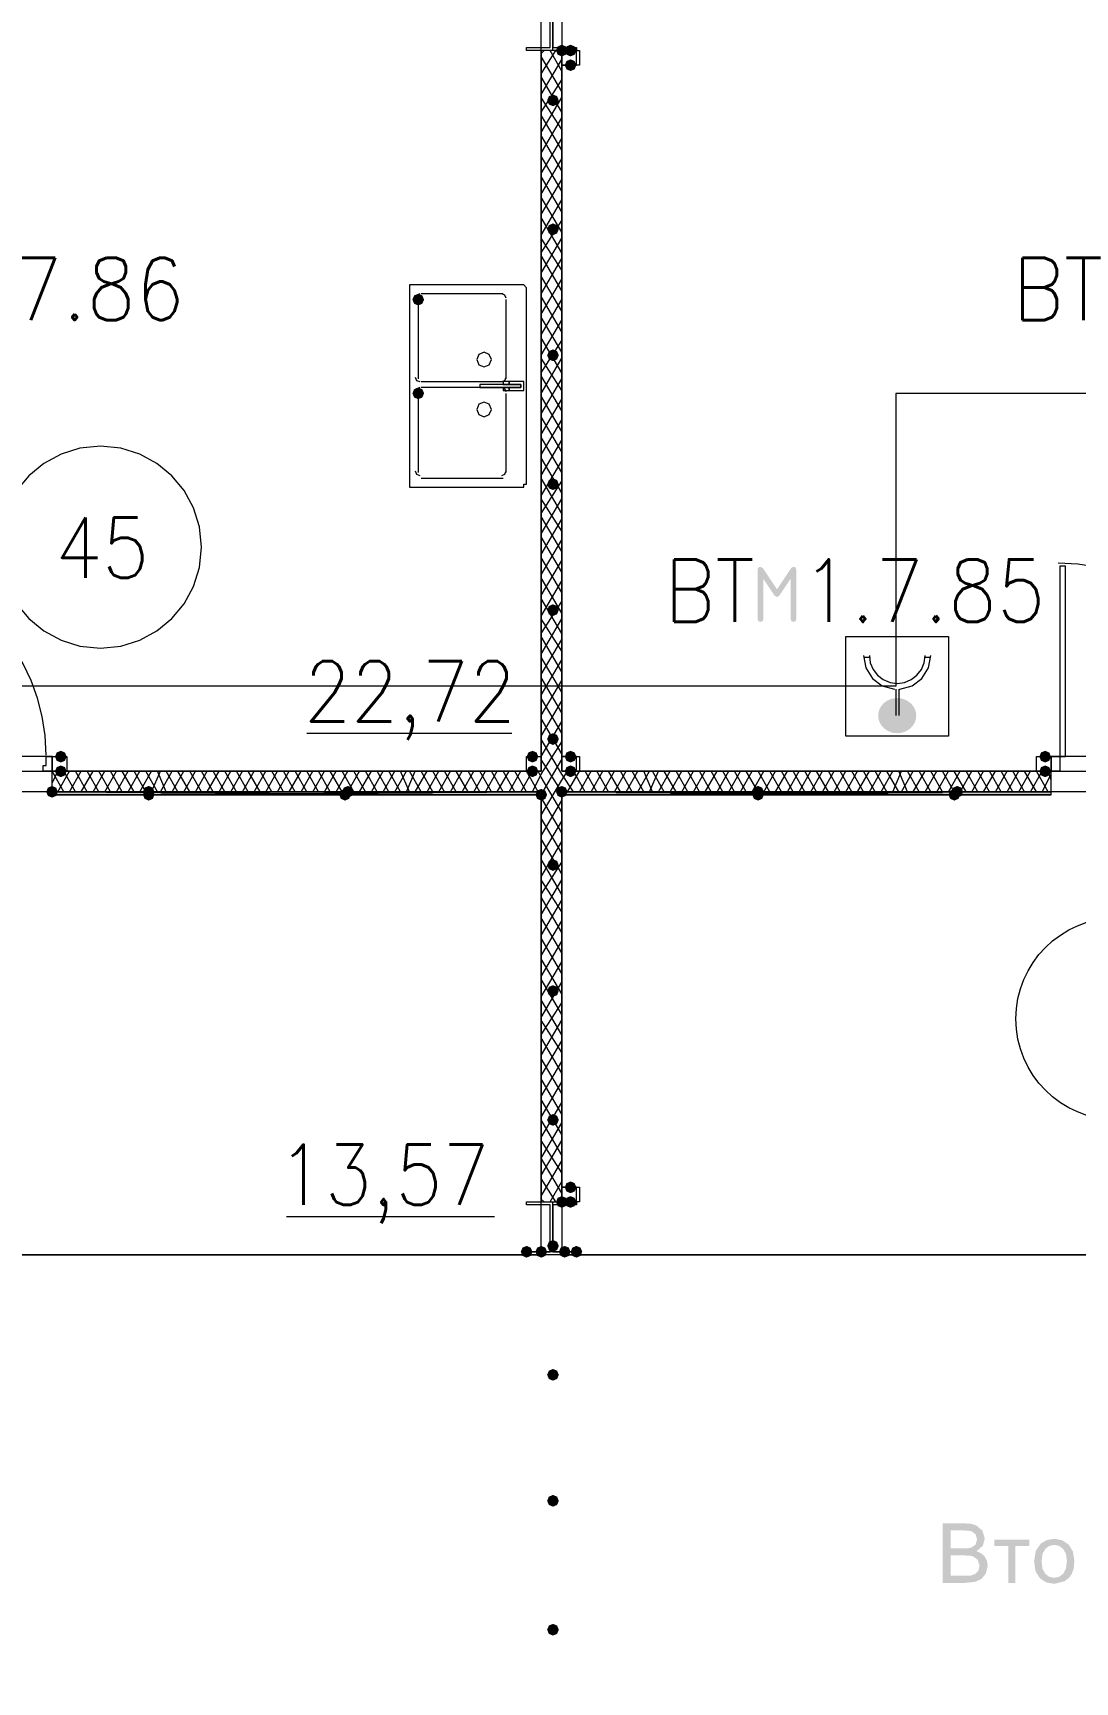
# Model space of a CAD drawing. Header units: millimetres. Extents: x 0 to 420, y 0 to 297.
# Drawn here: x 297.2 to 312.26, y 163.12 to 186.94 of the extents above; entities that cross this region are included whole.
import ezdxf

# ---------------------------------------------------------------- set-up
doc = ezdxf.new("R2010")
doc.units = ezdxf.units.MM
doc.styles.get("Standard").update_dxf_attribs({"font": 'STANDARD'})

msp = doc.modelspace()

# ---------------------------------------------------------------- hatches: boundary and pattern name
for color, points in [(7, [(304.927, 186.69), (304.902129, 186.630204), (304.842333, 186.605333), (304.782537, 186.630204), (304.757667, 186.69), (304.782537, 186.749796), (304.842333, 186.774667), (304.902129, 186.749796)]), (7, [(305.054, 186.69), (305.029129, 186.630204), (304.969333, 186.605333), (304.909537, 186.630204), (304.884667, 186.69), (304.909537, 186.749796), (304.969333, 186.774667), (305.029129, 186.749796)]), (7, [(305.054, 186.478333), (305.029129, 186.418537), (304.969333, 186.393667), (304.909537, 186.418537), (304.884667, 186.478333), (304.909537, 186.538129), (304.969333, 186.563), (305.029129, 186.538129)]), (7, [(304.8, 185.970333), (304.775129, 185.910537), (304.715333, 185.885667), (304.655538, 185.910537), (304.630667, 185.970333), (304.655537, 186.030129), (304.715333, 186.055), (304.775129, 186.030129)]), (7, [(304.8, 184.107667), (304.775129, 184.047871), (304.715333, 184.023), (304.655538, 184.047871), (304.630667, 184.107667), (304.655537, 184.167462), (304.715333, 184.192333), (304.775129, 184.167463)]), (7, [(302.852667, 183.091667), (302.827796, 183.031871), (302.768, 183.007), (302.708204, 183.031871), (302.683333, 183.091667), (302.708204, 183.151462), (302.768, 183.176333), (302.827796, 183.151463)]), (7, [(304.8, 182.287333), (304.775129, 182.227537), (304.715333, 182.202667), (304.655538, 182.227537), (304.630667, 182.287333), (304.655537, 182.347129), (304.715333, 182.372), (304.775129, 182.347129)]), (7, [(302.852667, 181.737), (302.827796, 181.677204), (302.768, 181.652333), (302.708204, 181.677204), (302.683333, 181.737), (302.708204, 181.796796), (302.768, 181.821667), (302.827796, 181.796796)]), (7, [(304.8, 180.424667), (304.775129, 180.364871), (304.715333, 180.34), (304.655538, 180.364871), (304.630667, 180.424667), (304.655537, 180.484462), (304.715333, 180.509333), (304.775129, 180.484463)]), (7, [(308.190966, 179.230954), (308.220732, 179.221032), (308.230653, 179.191267), (308.230653, 178.474687), (308.220732, 178.444921), (308.190966, 178.434999), (308.1612, 178.444921), (308.151278, 178.474687), (308.151278, 179.060077), (307.98867, 178.816991), (307.95229, 178.793289), (307.914807, 178.816991), (307.753301, 179.060077), (307.753301, 178.474687), (307.743379, 178.444921), (307.713614, 178.434999), (307.683366, 178.444921), (307.673375, 178.474687), (307.673375, 179.191267), (307.683366, 179.221032), (307.713614, 179.230954), (307.74834, 179.21111), (307.95229, 178.905186), (308.157342, 179.213315)]), (7, [(304.8, 178.604333), (304.775129, 178.544537), (304.715333, 178.519667), (304.655538, 178.544537), (304.630667, 178.604333), (304.655537, 178.664129), (304.715333, 178.689), (304.775129, 178.664129)]), (7, [(304.8, 176.741667), (304.775129, 176.681871), (304.715333, 176.657), (304.655538, 176.681871), (304.630667, 176.741667), (304.655537, 176.801462), (304.715333, 176.826333), (304.775129, 176.801463)]), (7, [(297.688, 176.487667), (297.663129, 176.427871), (297.603333, 176.403), (297.543537, 176.427871), (297.518667, 176.487667), (297.543537, 176.547462), (297.603333, 176.572333), (297.663129, 176.547463)]), (7, [(304.503667, 176.487667), (304.478796, 176.427871), (304.419, 176.403), (304.359204, 176.427871), (304.334333, 176.487667), (304.359204, 176.547462), (304.419, 176.572333), (304.478796, 176.547463)]), (7, [(305.054, 176.487667), (305.029129, 176.427871), (304.969333, 176.403), (304.909537, 176.427871), (304.884667, 176.487667), (304.909537, 176.547462), (304.969333, 176.572333), (305.029129, 176.547463)]), (7, [(311.912, 176.487667), (311.887129, 176.427871), (311.827333, 176.403), (311.767538, 176.427871), (311.742667, 176.487667), (311.767537, 176.547462), (311.827333, 176.572333), (311.887129, 176.547463)]), (7, [(297.688, 176.276), (297.663129, 176.216204), (297.603333, 176.191333), (297.543537, 176.216204), (297.518667, 176.276), (297.543537, 176.335796), (297.603333, 176.360667), (297.663129, 176.335796)]), (7, [(304.503667, 176.276), (304.478796, 176.216204), (304.419, 176.191333), (304.359204, 176.216204), (304.334333, 176.276), (304.359204, 176.335796), (304.419, 176.360667), (304.478796, 176.335796)]), (7, [(305.054, 176.276), (305.029129, 176.216204), (304.969333, 176.191333), (304.909537, 176.216204), (304.884667, 176.276), (304.909537, 176.335796), (304.969333, 176.360667), (305.029129, 176.335796)]), (7, [(311.912, 176.276), (311.887129, 176.216204), (311.827333, 176.191333), (311.767538, 176.216204), (311.742667, 176.276), (311.767537, 176.335796), (311.827333, 176.360667), (311.887129, 176.335796)]), (7, [(297.561, 175.979667), (297.536129, 175.919871), (297.476333, 175.895), (297.416538, 175.919871), (297.391667, 175.979667), (297.416537, 176.039462), (297.476333, 176.064333), (297.536129, 176.039463)]), (254, [(298.958, 175.979667), (298.933129, 175.919871), (298.873333, 175.895), (298.813538, 175.919871), (298.788667, 175.979667), (298.813537, 176.039462), (298.873333, 176.064333), (298.933129, 176.039463)]), (254, [(298.958, 175.937333), (298.933129, 175.877537), (298.873333, 175.852667), (298.813538, 175.877537), (298.788667, 175.937333), (298.813537, 175.997129), (298.873333, 176.022), (298.933129, 175.997129)]), (254, [(301.794333, 175.937333), (301.769462, 175.877537), (301.709667, 175.852667), (301.649871, 175.877537), (301.625, 175.937333), (301.649871, 175.997129), (301.709667, 176.022), (301.769462, 175.997129)]), (254, [(301.836667, 175.979667), (301.811796, 175.919871), (301.752, 175.895), (301.692204, 175.919871), (301.667333, 175.979667), (301.692204, 176.039462), (301.752, 176.064333), (301.811796, 176.039463)]), (254, [(304.630667, 175.937333), (304.605796, 175.877537), (304.546, 175.852667), (304.486204, 175.877537), (304.461333, 175.937333), (304.486204, 175.997129), (304.546, 176.022), (304.605796, 175.997129)]), (254, [(304.927, 175.979667), (304.902129, 175.919871), (304.842333, 175.895), (304.782537, 175.919871), (304.757667, 175.979667), (304.782537, 176.039462), (304.842333, 176.064333), (304.902129, 176.039463)]), (254, [(304.927, 175.979667), (304.902129, 175.919871), (304.842333, 175.895), (304.782537, 175.919871), (304.757667, 175.979667), (304.782537, 176.039462), (304.842333, 176.064333), (304.902129, 176.039463)]), (254, [(307.763333, 175.979667), (307.738462, 175.919871), (307.678667, 175.895), (307.618871, 175.919871), (307.594, 175.979667), (307.618871, 176.039462), (307.678667, 176.064333), (307.738462, 176.039463)]), (254, [(307.763333, 175.937333), (307.738462, 175.877537), (307.678667, 175.852667), (307.618871, 175.877537), (307.594, 175.937333), (307.618871, 175.997129), (307.678667, 176.022), (307.738462, 175.997129)]), (254, [(310.599667, 175.937333), (310.574796, 175.877537), (310.515, 175.852667), (310.455204, 175.877537), (310.430333, 175.937333), (310.455204, 175.997129), (310.515, 176.022), (310.574796, 175.997129)]), (254, [(310.642, 175.979667), (310.617129, 175.919871), (310.557333, 175.895), (310.497538, 175.919871), (310.472667, 175.979667), (310.497537, 176.039462), (310.557333, 176.064333), (310.617129, 176.039463)]), (7, [(304.8, 174.921333), (304.775129, 174.861537), (304.715333, 174.836667), (304.655538, 174.861537), (304.630667, 174.921333), (304.655537, 174.981129), (304.715333, 175.006), (304.775129, 174.981129)]), (7, [(304.8, 173.101), (304.775129, 173.041204), (304.715333, 173.016333), (304.655538, 173.041204), (304.630667, 173.101), (304.655537, 173.160796), (304.715333, 173.185667), (304.775129, 173.160796)]), (7, [(304.8, 171.238333), (304.775129, 171.178537), (304.715333, 171.153667), (304.655538, 171.178537), (304.630667, 171.238333), (304.655537, 171.298129), (304.715333, 171.323), (304.775129, 171.298129)]), (7, [(304.927, 170.053), (304.902129, 169.993204), (304.842333, 169.968333), (304.782537, 169.993204), (304.757667, 170.053), (304.782537, 170.112796), (304.842333, 170.137667), (304.902129, 170.112796)]), (7, [(305.054, 170.264667), (305.029129, 170.204871), (304.969333, 170.18), (304.909537, 170.204871), (304.884667, 170.264667), (304.909537, 170.324462), (304.969333, 170.349333), (305.029129, 170.324463)]), (7, [(305.054, 170.053), (305.029129, 169.993204), (304.969333, 169.968333), (304.909537, 169.993204), (304.884667, 170.053), (304.909537, 170.112796), (304.969333, 170.137667), (305.029129, 170.112796)]), (7, [(304.419, 169.333333), (304.394129, 169.273537), (304.334333, 169.248667), (304.274537, 169.273537), (304.249667, 169.333333), (304.274537, 169.393129), (304.334333, 169.418), (304.394129, 169.393129)]), (7, [(304.630667, 169.333333), (304.605796, 169.273537), (304.546, 169.248667), (304.486204, 169.273537), (304.461333, 169.333333), (304.486204, 169.393129), (304.546, 169.418), (304.605796, 169.393129)]), (7, [(304.8, 169.418), (304.775129, 169.358204), (304.715333, 169.333333), (304.655538, 169.358204), (304.630667, 169.418), (304.655537, 169.477796), (304.715333, 169.502667), (304.775129, 169.477796)]), (7, [(304.969333, 169.333333), (304.944462, 169.273537), (304.884667, 169.248667), (304.824871, 169.273537), (304.8, 169.333333), (304.824871, 169.393129), (304.884667, 169.418), (304.944462, 169.393129)]), (7, [(305.138667, 169.333333), (305.113796, 169.273537), (305.054, 169.248667), (304.994204, 169.273537), (304.969333, 169.333333), (304.994204, 169.393129), (305.054, 169.418), (305.113796, 169.393129)]), (7, [(304.8, 167.555333), (304.775129, 167.495537), (304.715333, 167.470667), (304.655538, 167.495537), (304.630667, 167.555333), (304.655537, 167.615129), (304.715333, 167.64), (304.775129, 167.615129)]), (7, [(304.8, 165.735), (304.775129, 165.675204), (304.715333, 165.650333), (304.655538, 165.675204), (304.630667, 165.735), (304.655537, 165.794796), (304.715333, 165.819667), (304.775129, 165.794796)]), (7, [(311.093319, 165.171437), (311.598783, 165.171437), (311.598783, 165.084345), (311.398692, 165.084345), (311.398692, 164.549666), (311.293961, 164.549666), (311.293961, 165.084345), (311.093319, 165.084345)]), (7, [(304.8, 163.872333), (304.775129, 163.812537), (304.715333, 163.787667), (304.655538, 163.812537), (304.630667, 163.872333), (304.655537, 163.932129), (304.715333, 163.957), (304.775129, 163.932129)])]:
    msp.add_hatch(color=color).paths.add_polyline_path(points, flags=0)
h = msp.add_hatch(color=1)
edge = h.paths.add_edge_path(flags=0)
edge.add_ellipse((309.6895, 177.080333), major_axis=(0.275167, 0), ratio=0.923077, start_angle=0, end_angle=360)
h = msp.add_hatch(color=7)
h.paths.add_polyline_path([(304.546, 175.979667), (297.476333, 175.979667), (304.546, 175.937333)], flags=0)
h.paths.add_polyline_path([(297.476333, 175.979667), (304.546, 175.937333), (297.476333, 175.937333)], flags=0)
h = msp.add_hatch(color=7)
h.paths.add_polyline_path([(311.912, 175.979667), (304.842333, 175.979667), (311.912, 175.937333)], flags=0)
h.paths.add_polyline_path([(304.842333, 175.979667), (311.912, 175.937333), (304.842333, 175.937333)], flags=0)
h = msp.add_hatch(color=7)
h.paths.add_polyline_path([(310.348644, 164.549666), (310.348644, 165.408459), (310.671105, 165.408459), (310.759437, 165.401845), (310.828752, 165.382001), (310.921908, 165.302075), (310.955532, 165.188525), (310.925766, 165.084896), (310.835367, 165.006623), (310.904338, 164.975342), (310.955532, 164.928351), (310.986813, 164.868544), (310.997424, 164.798815), (310.971517, 164.686367), (310.908678, 164.606441), (310.814421, 164.563998), (310.676066, 164.549666)], flags=0)
h.paths.add_polyline_path([(310.462745, 165.047413), (310.647954, 165.047413), (310.71279, 165.049894), (310.756543, 165.057335), (310.821586, 165.10033), (310.843635, 165.175295), (310.82324, 165.250261), (310.764811, 165.294909), (310.713135, 165.303866), (310.634173, 165.307036), (310.462745, 165.307036)], flags=0)
h.paths.add_polyline_path([(310.462745, 164.65109), (310.676066, 164.65109), (310.753787, 164.654948), (310.81883, 164.67865), (310.862376, 164.726055), (310.879464, 164.798815), (310.854659, 164.882049), (310.786309, 164.931658), (310.733047, 164.942338), (310.661183, 164.94599), (310.462745, 164.94599)], flags=0)
h = msp.add_hatch(color=7)
h.paths.add_polyline_path([(311.667335, 164.860551), (311.691382, 165.011033), (311.763798, 165.116867), (311.852268, 165.168474), (311.958928, 165.185768), (312.075441, 165.164684), (312.16839, 165.101433), (312.229437, 165.001318), (312.249969, 164.869371), (312.240943, 164.761815), (312.21414, 164.680304), (312.169837, 164.619188), (312.10941, 164.573368), (311.958928, 164.535334), (311.840761, 164.556143), (311.747812, 164.619119), (311.687316, 164.721232)], flags=0)
h.paths.add_polyline_path([(311.775924, 164.860551), (311.788809, 164.755889), (311.827739, 164.681406), (311.886512, 164.637034), (311.958928, 164.622426), (312.030861, 164.637309), (312.089566, 164.681958), (312.128771, 164.757474), (312.141931, 164.86441), (312.128771, 164.965627), (312.089566, 165.039145), (312.030448, 165.083794), (311.958928, 165.098676), (311.886512, 165.083794), (311.827739, 165.039145), (311.788809, 164.964731)], flags=0)

# ---------------------------------------------------------------- linework, layer by layer
at = {"color": 7, "lineweight": 0}
for points in [[(304.546, 187.409667), (287.443333, 187.409667), (287.443333, 176.276), (304.546, 176.276)], [(305.054, 186.69), (304.334333, 186.69), (304.334333, 186.732333), (304.673, 186.732333), (304.673, 187.409667), (304.334333, 187.409667), (305.054, 187.409667), (304.715333, 187.409667), (304.715333, 186.732333), (305.054, 186.732333)], [(321.945, 176.276), (321.945, 187.409667), (304.842333, 187.409667), (304.842333, 176.276)], [(305.096333, 186.478333), (304.842333, 186.478333), (304.842333, 186.69), (305.096333, 186.69)], [(305.054, 186.478333), (305.054, 186.69), (304.842333, 186.69), (304.842333, 186.478333)], [(302.641, 183.261), (302.641, 180.424667), (302.641, 180.382333), (302.683333, 180.382333), (304.249667, 180.382333), (304.292, 180.382333), (304.292, 180.424667), (304.334333, 180.424667), (304.334333, 183.261), (304.292, 183.303333), (304.249667, 183.303333), (302.683333, 183.303333), (302.641, 183.303333)], [(303.826333, 182.223833), (303.79534, 182.298673), (303.7205, 182.329667), (303.64566, 182.298673), (303.614667, 182.223833), (303.64566, 182.148993), (303.7205, 182.118), (303.79534, 182.148993)], [(303.657, 181.864), (303.657, 181.821667), (304.249667, 181.821667), (304.249667, 181.864)], [(303.995667, 181.906333), (303.995667, 181.864), (304.080333, 181.864), (304.080333, 181.906333)], [(303.995667, 181.779333), (304.080333, 181.779333), (304.080333, 181.821667), (303.995667, 181.821667)], [(304.080333, 181.906333), (304.080333, 181.864), (304.249667, 181.864), (304.249667, 181.821667), (304.080333, 181.821667), (304.080333, 181.779333), (304.292, 181.779333), (304.292, 181.906333)], [(303.826333, 181.504167), (303.79534, 181.579007), (303.7205, 181.61), (303.64566, 181.579007), (303.614667, 181.504167), (303.64566, 181.429327), (303.7205, 181.398333), (303.79534, 181.429327)], [(312.039, 179.239333), (312.039, 176.487667), (312.123667, 176.487667), (312.123667, 179.239333)], [(297.349333, 176.276), (297.349333, 176.360667), (297.391667, 176.360667), (297.391667, 176.487667), (297.476333, 176.487667), (297.476333, 176.276)], [(297.688, 176.276), (297.476333, 176.276), (297.476333, 176.487667), (297.688, 176.487667), (297.688, 176.276), (297.476333, 176.276), (297.476333, 176.487667), (297.688, 176.487667)], [(304.546, 176.276), (304.334333, 176.276), (304.334333, 176.487667), (304.546, 176.487667), (304.546, 176.276), (304.334333, 176.276), (304.334333, 176.487667), (304.546, 176.487667)], [(305.096333, 176.276), (304.842333, 176.276), (304.842333, 176.487667), (305.096333, 176.487667)], [(305.054, 176.276), (305.054, 176.487667), (304.842333, 176.487667), (304.842333, 176.276)], [(311.912, 176.276), (311.700333, 176.276), (311.700333, 176.487667), (311.912, 176.487667), (311.912, 176.276), (311.700333, 176.276), (311.700333, 176.487667), (311.912, 176.487667)], [(311.912, 176.276), (311.912, 176.487667), (312.039, 176.487667), (312.039, 176.360667), (312.039, 176.276)], [(304.546, 175.979667), (297.476333, 175.979667), (304.546, 175.937333)], [(297.476333, 175.979667), (304.546, 175.937333), (297.476333, 175.937333)], [(297.476333, 175.937333), (297.476333, 175.979667), (304.546, 175.979667), (304.546, 175.937333), (297.476333, 175.937333), (304.546, 175.937333), (304.546, 175.979667), (297.476333, 175.979667)], [(311.912, 175.979667), (304.842333, 175.979667), (311.912, 175.937333)], [(304.842333, 175.979667), (311.912, 175.937333), (304.842333, 175.937333)], [(311.912, 175.979667), (304.842333, 175.979667), (304.842333, 175.937333), (311.912, 175.937333)], [(311.912, 175.979667), (304.842333, 175.979667), (304.842333, 175.937333), (311.912, 175.937333)], [(305.096333, 170.053), (304.842333, 170.053), (304.842333, 170.264667), (305.096333, 170.264667)], [(305.054, 170.053), (305.054, 170.264667), (304.842333, 170.264667), (304.842333, 170.053)], [(305.054, 169.333333), (304.334333, 169.333333), (304.673, 169.333333), (304.673, 170.010667), (304.334333, 170.010667), (304.334333, 170.053), (305.054, 170.053), (305.054, 170.010667), (304.715333, 170.010667), (304.715333, 169.333333)]]:
    msp.add_lwpolyline(points, close=True, dxfattribs=at)
for points in [[(304.715333, 186.69), (304.715333, 187.409667)], [(304.334333, 186.69), (304.334333, 186.732333)], [(304.546, 186.69), (304.546, 186.732333)], [(304.546, 186.647667), (304.588333, 186.69)], [(304.546, 186.351333), (304.757667, 186.69)], [(304.842333, 176.276), (304.842333, 186.69), (304.546, 186.69), (304.546, 176.276)], [(304.842333, 186.097333), (304.546, 186.605333)], [(304.842333, 186.393667), (304.673, 186.69)], [(304.884667, 186.69), (304.884667, 186.732333)], [(305.054, 186.69), (305.054, 186.732333)], [(304.546, 186.055), (304.842333, 186.563)], [(304.842333, 185.801), (304.546, 186.309)], [(304.546, 185.801), (304.842333, 186.266667)], [(304.546, 185.504667), (304.842333, 186.012667)], [(304.842333, 185.547), (304.546, 186.012667)], [(304.842333, 185.250667), (304.546, 185.758667)], [(304.546, 185.208333), (304.842333, 185.716333)], [(304.842333, 184.954333), (304.546, 185.462333)], [(304.546, 184.912), (304.842333, 185.42)], [(304.842333, 184.658), (304.546, 185.166)], [(304.546, 184.615667), (304.842333, 185.123667)], [(304.842333, 184.361667), (304.546, 184.869667)], [(304.546, 184.319333), (304.842333, 184.827333)], [(304.842333, 184.065333), (304.546, 184.573333)], [(304.546, 184.023), (304.842333, 184.531)], [(304.842333, 183.769), (304.546, 184.277)], [(304.546, 183.769), (304.842333, 184.234667)], [(304.546, 183.472667), (304.842333, 183.980667)], [(304.842333, 183.515), (304.546, 183.980667)], [(304.842333, 183.218667), (304.546, 183.726667)], [(304.546, 183.176333), (304.842333, 183.684333)], [(304.842333, 182.922333), (304.546, 183.430333)], [(304.546, 182.88), (304.842333, 183.388)], [(302.789167, 183.176333), (302.744272, 183.157728), (302.725667, 183.112833)], [(302.768, 183.091667), (302.768, 181.948667)], [(303.995667, 183.176333), (302.810333, 183.176333)], [(304.038, 183.112833), (304.019394, 183.157728), (303.9745, 183.176333)], [(304.038, 181.948667), (304.038, 183.091667)], [(304.842333, 182.626), (304.546, 183.134)], [(304.546, 182.583667), (304.842333, 183.091667)], [(304.842333, 182.329667), (304.546, 182.837667)], [(304.546, 182.287333), (304.842333, 182.795333)], [(304.842333, 182.033333), (304.546, 182.541333)], [(304.546, 182.033333), (304.842333, 182.499)], [(304.546, 181.737), (304.842333, 182.245)], [(304.842333, 181.779333), (304.546, 182.245)], [(302.725667, 181.969833), (302.744272, 181.924939), (302.789167, 181.906333)], [(302.789167, 181.821667), (302.744272, 181.803061), (302.725667, 181.758167)], [(302.810333, 181.906333), (303.995667, 181.906333)], [(303.995667, 181.821667), (302.810333, 181.821667)], [(303.9745, 181.906333), (304.019394, 181.924939), (304.038, 181.969833)], [(304.038, 181.758167), (304.019394, 181.803061), (303.9745, 181.821667)], [(304.842333, 181.483), (304.546, 181.991)], [(304.546, 181.440667), (304.842333, 181.948667)], [(302.768, 181.737), (302.768, 180.594)], [(304.038, 180.594), (304.038, 181.737)], [(304.842333, 181.186667), (304.546, 181.694667)], [(304.546, 181.144333), (304.842333, 181.652333)], [(304.842333, 180.890333), (304.546, 181.398333)], [(304.546, 180.848), (304.842333, 181.356)], [(304.842333, 180.594), (304.546, 181.102)], [(299.635333, 179.5145), (299.605661, 179.808844), (299.520561, 180.082996), (299.385905, 180.331083), (299.207566, 180.547232), (298.991416, 180.725572), (298.743329, 180.860228), (298.469177, 180.945328), (298.174833, 180.975), (297.88049, 180.945328), (297.606338, 180.860228), (297.358251, 180.725572), (297.142101, 180.547232), (296.963762, 180.331083), (296.829106, 180.082996), (296.744005, 179.808844), (296.714333, 179.5145)], [(304.546, 180.551667), (304.842333, 181.059667)], [(302.725667, 180.615167), (302.744272, 180.570272), (302.789167, 180.551667)], [(303.9745, 180.551667), (304.019394, 180.570272), (304.038, 180.615167)], [(304.842333, 180.297667), (304.546, 180.805667)], [(304.546, 180.255333), (304.842333, 180.763333)], [(302.810333, 180.509333), (303.995667, 180.509333)], [(304.842333, 180.001333), (304.546, 180.509333)], [(304.546, 180.001333), (304.842333, 180.467)], [(304.546, 179.705), (304.842333, 180.213)], [(304.842333, 179.747333), (304.546, 180.213)], [(304.842333, 179.451), (304.546, 179.959)], [(304.546, 179.408667), (304.842333, 179.916667)], [(304.842333, 179.154667), (304.546, 179.662667)], [(296.714333, 179.5145), (296.744005, 179.220156), (296.829106, 178.946004), (296.963762, 178.697917), (297.142101, 178.481768), (297.358251, 178.303428), (297.606338, 178.168772), (297.88049, 178.083672), (298.174833, 178.054), (298.469177, 178.083672), (298.743329, 178.168772), (298.991416, 178.303428), (299.207566, 178.481768), (299.385905, 178.697917), (299.520561, 178.946004), (299.605661, 179.220156), (299.635333, 179.5145)], [(304.546, 179.112333), (304.842333, 179.620333)], [(297.391667, 176.508833), (297.377351, 176.792342), (297.335333, 177.06766), (297.267007, 177.333395), (297.173766, 177.588151), (297.057004, 177.830537), (296.918114, 178.059157), (296.758491, 178.272619), (296.579528, 178.469528), (296.382619, 178.648491), (296.169157, 178.808114), (295.940537, 178.947004), (295.698151, 179.063766), (295.443395, 179.157007), (295.17766, 179.225333), (294.902342, 179.267351), (294.618833, 179.281667)], [(304.842333, 178.858333), (304.546, 179.366333)], [(304.546, 178.816), (304.842333, 179.324)], [(314.790667, 176.508833), (314.776351, 176.792342), (314.734333, 177.06766), (314.666007, 177.333395), (314.572766, 177.588151), (314.456004, 177.830537), (314.317114, 178.059157), (314.157491, 178.272619), (313.978528, 178.469528), (313.781619, 178.648491), (313.568157, 178.808114), (313.339537, 178.947004), (313.097151, 179.063766), (312.842395, 179.157007), (312.57666, 179.225333), (312.301342, 179.267351), (312.017833, 179.281667)], [(304.842333, 178.562), (304.546, 179.07)], [(304.546, 178.519667), (304.842333, 179.027667)], [(304.842333, 178.265667), (304.546, 178.773667)], [(304.546, 178.265667), (304.842333, 178.731333)], [(304.546, 177.969333), (304.842333, 178.477333)], [(304.842333, 178.011667), (304.546, 178.477333)], [(304.842333, 177.715333), (304.546, 178.223333)], [(304.546, 177.673), (304.842333, 178.181)], [(308.948667, 178.223333), (310.430334, 178.223333)], [(304.842333, 177.419), (304.546, 177.927)], [(304.546, 177.376667), (304.842333, 177.884667)], [(304.842333, 177.122667), (304.546, 177.630667)], [(304.546, 177.080333), (304.842333, 177.588333)], [(304.842333, 176.826333), (304.546, 177.334333)], [(304.546, 176.784), (304.842333, 177.292)], [(304.842333, 176.53), (304.546, 177.038)], [(301.159333, 176.826333), (304.122667, 176.826333)], [(304.546, 176.487667), (304.842333, 176.995667)], [(304.842333, 176.233667), (304.546, 176.741667)], [(304.546, 176.233667), (304.842333, 176.699333)], [(297.476333, 176.403), (297.476333, 176.487667), (295.994667, 176.487667)], [(295.994667, 176.276), (297.476333, 176.276), (297.476333, 176.403)], [(304.546, 175.937333), (304.842333, 176.445333)], [(304.842333, 175.979667), (304.546, 176.445333)], [(313.393667, 176.487667), (311.912, 176.487667), (311.912, 176.403)], [(311.912, 176.403), (311.912, 176.276), (313.393667, 176.276)], [(297.476333, 176.106667), (297.561, 176.276)], [(297.645667, 175.979667), (297.476333, 176.276)], [(297.476333, 175.979667), (297.476333, 176.276)], [(297.476333, 175.979667), (297.476333, 176.276)], [(304.546, 176.276), (297.476333, 176.276)], [(297.561, 175.979667), (297.730333, 176.276)], [(297.815, 175.979667), (297.645667, 176.276)], [(297.730333, 175.979667), (297.899667, 176.276)], [(297.984333, 175.979667), (297.815, 176.276)], [(297.899667, 175.979667), (298.069, 176.276)], [(298.153667, 175.979667), (297.984333, 176.276)], [(298.069, 175.979667), (298.238333, 176.276)], [(298.323, 175.979667), (298.153667, 176.276)], [(298.238333, 175.979667), (298.407667, 176.276)], [(298.492333, 175.979667), (298.323, 176.276)], [(298.407667, 175.979667), (298.577, 176.276)], [(298.661667, 175.979667), (298.492333, 176.276)], [(298.577, 175.979667), (298.746333, 176.276)], [(298.831, 175.979667), (298.661667, 176.276)], [(298.746333, 175.979667), (298.915667, 176.276)], [(299.000333, 175.979667), (298.831, 176.276)], [(298.915667, 175.979667), (299.042667, 176.276)], [(299.127333, 175.979667), (299.000333, 176.276)], [(299.042667, 175.979667), (299.212, 176.276)], [(299.296667, 175.979667), (299.127333, 176.276)], [(299.212, 175.979667), (299.381333, 176.276)], [(299.466, 175.979667), (299.296667, 176.276)], [(299.381333, 175.979667), (299.550667, 176.276)], [(299.635333, 175.979667), (299.466, 176.276)], [(299.550667, 175.979667), (299.72, 176.276)], [(299.804667, 175.979667), (299.635333, 176.276)], [(299.72, 175.979667), (299.889333, 176.276)], [(299.974, 175.979667), (299.804667, 176.276)], [(299.889333, 175.979667), (300.058667, 176.276)], [(300.143333, 175.979667), (299.974, 176.276)], [(300.058667, 175.979667), (300.228, 176.276)], [(300.312667, 175.979667), (300.143333, 176.276)], [(300.228, 175.979667), (300.397333, 176.276)], [(300.482, 175.979667), (300.312667, 176.276)], [(300.397333, 175.979667), (300.566667, 176.276)], [(300.651333, 175.979667), (300.482, 176.276)], [(300.566667, 175.979667), (300.736, 176.276)], [(300.820667, 175.979667), (300.651333, 176.276)], [(300.736, 175.979667), (300.905333, 176.276)], [(300.99, 175.979667), (300.820667, 176.276)], [(300.905333, 175.979667), (301.074667, 176.276)], [(301.159333, 175.979667), (300.99, 176.276)], [(301.074667, 175.979667), (301.244, 176.276)], [(301.328667, 175.979667), (301.159333, 176.276)], [(301.244, 175.979667), (301.413333, 176.276)], [(301.498, 175.979667), (301.328667, 176.276)], [(301.413333, 175.979667), (301.582667, 176.276)], [(301.667333, 175.979667), (301.498, 176.276)], [(301.582667, 175.979667), (301.752, 176.276)], [(301.836667, 175.979667), (301.667333, 176.276)], [(301.752, 175.979667), (301.921333, 176.276)], [(302.006, 175.979667), (301.836667, 176.276)], [(301.921333, 175.979667), (302.090667, 176.276)], [(302.175333, 175.979667), (302.006, 176.276)], [(302.090667, 175.979667), (302.26, 176.276)], [(302.344667, 175.979667), (302.175333, 176.276)], [(302.26, 175.979667), (302.429333, 176.276)], [(302.514, 175.979667), (302.344667, 176.276)], [(302.429333, 175.979667), (302.598667, 176.276)], [(302.641, 175.979667), (302.514, 176.276)], [(302.598667, 175.979667), (302.725667, 176.276)], [(302.810333, 175.979667), (302.641, 176.276)], [(302.725667, 175.979667), (302.895, 176.276)], [(302.979667, 175.979667), (302.810333, 176.276)], [(302.895, 175.979667), (303.064333, 176.276)], [(303.149, 175.979667), (302.979667, 176.276)], [(303.064333, 175.979667), (303.233667, 176.276)], [(303.318333, 175.979667), (303.149, 176.276)], [(303.233667, 175.979667), (303.403, 176.276)], [(303.487667, 175.979667), (303.318333, 176.276)], [(303.403, 175.979667), (303.572333, 176.276)], [(303.657, 175.979667), (303.487667, 176.276)], [(303.572333, 175.979667), (303.741667, 176.276)], [(303.826333, 175.979667), (303.657, 176.276)], [(303.741667, 175.979667), (303.911, 176.276)], [(303.995667, 175.979667), (303.826333, 176.276)], [(303.911, 175.979667), (304.080333, 176.276)], [(304.165, 175.979667), (303.995667, 176.276)], [(304.080333, 175.979667), (304.249667, 176.276)], [(304.334333, 175.979667), (304.165, 176.276)], [(304.249667, 175.979667), (304.419, 176.276)], [(304.503667, 175.979667), (304.334333, 176.276)], [(304.419, 175.979667), (304.546, 176.233667)], [(304.546, 176.191333), (304.503667, 176.276)], [(304.842333, 175.683333), (304.546, 176.191333)], [(304.546, 175.641), (304.842333, 176.149)], [(304.842333, 176.149), (304.927, 176.276)], [(311.912, 176.276), (304.842333, 176.276)], [(305.011667, 175.979667), (304.842333, 176.233667)], [(304.927, 175.979667), (305.096333, 176.276)], [(305.181, 175.979667), (305.011667, 176.276)], [(305.096333, 175.979667), (305.265667, 176.276)], [(305.350333, 175.979667), (305.181, 176.276)], [(305.265667, 175.979667), (305.435, 176.276)], [(305.519667, 175.979667), (305.350333, 176.276)], [(305.435, 175.979667), (305.604333, 176.276)], [(305.689, 175.979667), (305.519667, 176.276)], [(305.604333, 175.979667), (305.773667, 176.276)], [(305.858333, 175.979667), (305.689, 176.276)], [(305.773667, 175.979667), (305.943, 176.276)], [(306.027667, 175.979667), (305.858333, 176.276)], [(305.943, 175.979667), (306.112333, 176.276)], [(306.154667, 175.979667), (306.027667, 176.276)], [(306.112333, 175.979667), (306.239333, 176.276)], [(306.324, 175.979667), (306.154667, 176.276)], [(306.239333, 175.979667), (306.408667, 176.276)], [(306.493333, 175.979667), (306.324, 176.276)], [(306.408667, 175.979667), (306.578, 176.276)], [(306.662667, 175.979667), (306.493333, 176.276)], [(306.578, 175.979667), (306.747333, 176.276)], [(306.832, 175.979667), (306.662667, 176.276)], [(306.747333, 175.979667), (306.916667, 176.276)], [(307.001333, 175.979667), (306.832, 176.276)], [(306.916667, 175.979667), (307.086, 176.276)], [(307.170667, 175.979667), (307.001333, 176.276)], [(307.086, 175.979667), (307.255333, 176.276)], [(307.34, 175.979667), (307.170667, 176.276)], [(307.255333, 175.979667), (307.424667, 176.276)], [(307.509333, 175.979667), (307.34, 176.276)], [(307.424667, 175.979667), (307.594, 176.276)], [(307.678667, 175.979667), (307.509333, 176.276)], [(307.594, 175.979667), (307.763333, 176.276)], [(307.848, 175.979667), (307.678667, 176.276)], [(307.763333, 175.979667), (307.932667, 176.276)], [(308.017333, 175.979667), (307.848, 176.276)], [(307.932667, 175.979667), (308.102, 176.276)], [(308.186667, 175.979667), (308.017333, 176.276)], [(308.102, 175.979667), (308.271333, 176.276)], [(308.356, 175.979667), (308.186667, 176.276)], [(308.271333, 175.979667), (308.440667, 176.276)], [(308.525333, 175.979667), (308.356, 176.276)], [(308.440667, 175.979667), (308.61, 176.276)], [(308.694667, 175.979667), (308.525333, 176.276)], [(308.61, 175.979667), (308.779333, 176.276)], [(308.864, 175.979667), (308.694667, 176.276)], [(308.779333, 175.979667), (308.948667, 176.276)], [(309.033333, 175.979667), (308.864, 176.276)], [(308.948667, 175.979667), (309.118, 176.276)], [(309.202667, 175.979667), (309.033333, 176.276)], [(309.118, 175.979667), (309.287333, 176.276)], [(309.372, 175.979667), (309.202667, 176.276)], [(309.287333, 175.979667), (309.456667, 176.276)], [(309.541333, 175.979667), (309.372, 176.276)], [(309.456667, 175.979667), (309.626, 176.276)], [(309.710667, 175.979667), (309.541333, 176.276)], [(309.626, 175.979667), (309.753, 176.276)], [(309.837667, 175.979667), (309.710667, 176.276)], [(309.753, 175.979667), (309.922333, 176.276)], [(310.007, 175.979667), (309.837667, 176.276)], [(309.922333, 175.979667), (310.091667, 176.276)], [(310.176333, 175.979667), (310.007, 176.276)], [(310.091667, 175.979667), (310.261, 176.276)], [(310.345667, 175.979667), (310.176333, 176.276)], [(310.261, 175.979667), (310.430333, 176.276)], [(310.515, 175.979667), (310.345667, 176.276)], [(310.430333, 175.979667), (310.599667, 176.276)], [(310.684333, 175.979667), (310.515, 176.276)], [(310.599667, 175.979667), (310.769, 176.276)], [(310.853667, 175.979667), (310.684333, 176.276)], [(310.769, 175.979667), (310.938333, 176.276)], [(311.023, 175.979667), (310.853667, 176.276)], [(310.938333, 175.979667), (311.107667, 176.276)], [(311.192333, 175.979667), (311.023, 176.276)], [(311.107667, 175.979667), (311.277, 176.276)], [(311.361667, 175.979667), (311.192333, 176.276)], [(311.277, 175.979667), (311.446333, 176.276)], [(311.531, 175.979667), (311.361667, 176.276)], [(311.446333, 175.979667), (311.615667, 176.276)], [(311.700333, 175.979667), (311.531, 176.276)], [(311.615667, 175.979667), (311.785, 176.276)], [(311.869667, 175.979667), (311.700333, 176.276)], [(311.785, 175.979667), (311.912, 176.233667)], [(311.912, 176.149), (311.869667, 176.276)], [(311.912, 175.979667), (311.912, 176.276)], [(311.912, 175.979667), (311.912, 176.276)], [(304.546, 175.937333), (297.476333, 175.937333), (304.546, 175.979667), (297.476333, 175.979667)], [(297.476333, 175.979667), (304.546, 175.979667)], [(304.546, 175.979667), (304.546, 170.053), (304.842333, 170.053)], [(304.842333, 175.387), (304.546, 175.895)], [(304.546, 175.344667), (304.842333, 175.852667)], [(311.912, 175.979667), (304.842333, 175.979667), (311.912, 175.979667), (304.842333, 175.937333)], [(304.842333, 175.979667), (311.912, 175.979667)], [(304.842333, 170.053), (304.842333, 175.979667)], [(304.842333, 175.090667), (304.546, 175.598667)], [(304.546, 175.048333), (304.842333, 175.556333)], [(304.842333, 174.794333), (304.546, 175.302333)], [(304.546, 174.752), (304.842333, 175.26)], [(304.842333, 174.498), (304.546, 175.006)], [(304.546, 174.498), (304.842333, 174.963667)], [(304.546, 174.201667), (304.842333, 174.709667)], [(304.842333, 174.244), (304.546, 174.709667)], [(304.842333, 173.947667), (304.546, 174.455667)], [(304.546, 173.905333), (304.842333, 174.413333)], [(304.842333, 173.651333), (304.546, 174.159333)], [(304.546, 173.609), (304.842333, 174.117)], [(304.842333, 173.355), (304.546, 173.863)], [(304.546, 173.312667), (304.842333, 173.820667)], [(304.842333, 173.058667), (304.546, 173.566667)], [(304.546, 173.016333), (304.842333, 173.524333)], [(304.842333, 172.762333), (304.546, 173.270333)], [(304.546, 172.72), (304.842333, 173.228)], [(304.842333, 172.466), (304.546, 172.974)], [(304.546, 172.466), (304.842333, 172.931667)], [(304.546, 172.169667), (304.842333, 172.677667)], [(304.842333, 172.212), (304.546, 172.677667)], [(304.842333, 171.915667), (304.546, 172.423667)], [(304.546, 171.873333), (304.842333, 172.381333)], [(304.842333, 171.619333), (304.546, 172.127333)], [(304.546, 171.577), (304.842333, 172.085)], [(304.842333, 171.323), (304.546, 171.831)], [(304.546, 171.280667), (304.842333, 171.788667)], [(304.842333, 171.026667), (304.546, 171.534667)], [(304.546, 170.984333), (304.842333, 171.492333)], [(304.842333, 170.730333), (304.546, 171.238333)], [(304.546, 170.688), (304.842333, 171.196)], [(304.546, 170.434), (304.842333, 170.942)], [(304.842333, 170.476333), (304.546, 170.942)], [(304.842333, 170.18), (304.546, 170.688)], [(304.546, 170.137667), (304.842333, 170.645667)], [(304.757667, 170.053), (304.546, 170.391667)], [(304.673, 170.053), (304.842333, 170.349333)], [(304.334333, 170.010667), (304.334333, 170.053)], [(304.588333, 170.053), (304.546, 170.095333)], [(304.546, 170.010667), (304.546, 170.053)], [(304.715333, 169.333333), (304.715333, 170.053)], [(304.884667, 170.010667), (304.884667, 170.053)], [(305.054, 170.010667), (305.054, 170.053)], [(300.863, 169.841333), (303.868667, 169.841333)]]:
    msp.add_lwpolyline(points, dxfattribs=at)
at = {"color": 1, "lineweight": 0}
for points in [[(343.662, 177.503666), (330.792667, 177.503666), (330.792667, 181.736999), (327.067334, 181.736999), (327.067334, 178.223333), (327.067334, 177.503666), (326.347667, 177.503666), (313.393667, 177.503666), (313.393667, 181.736999), (309.668334, 181.736999), (309.668334, 178.223333), (309.668334, 177.503666), (308.948667, 177.503666), (295.994667, 177.503666), (295.994667, 181.736999), (292.227001, 181.736999), (292.227001, 178.223333), (292.227001, 177.503666), (291.507334, 177.503666), (278.595667, 177.503666)], [(309.202667, 177.949614), (309.236823, 177.768771), (309.331768, 177.617964), (309.474505, 177.511273), (309.652035, 177.46278)], [(309.202667, 177.926999), (309.287334, 177.926999)], [(309.287338, 177.949825), (309.300903, 177.84457), (309.340673, 177.748049), (309.40393, 177.664998), (309.487956, 177.600152), (309.586004, 177.559528), (309.689505, 177.545987), (309.793006, 177.559528), (309.891054, 177.600152), (309.975079, 177.664998), (310.038337, 177.748049), (310.078107, 177.84457), (310.091671, 177.949825)], [(309.726944, 177.462776), (309.904493, 177.511269), (310.047228, 177.61796), (310.142163, 177.768767), (310.176313, 177.94961)], [(310.091667, 177.926999), (310.176334, 177.926999)], [(309.668334, 177.461333), (309.668334, 177.080333)], [(309.710667, 177.461333), (309.710667, 177.080333)]]:
    msp.add_lwpolyline(points, dxfattribs=at)
msp.add_lwpolyline([(310.430334, 178.223333), (310.430334, 176.783999), (308.948667, 176.783999), (308.948667, 178.223333)], close=True, dxfattribs=at)
at = {"color": 171, "lineweight": 0}
for points in [[(304.546, 175.979667), (287.443333, 175.979667), (287.443333, 169.291), (304.546, 169.291)], [(321.945, 175.979667), (304.842333, 175.979667), (304.842333, 169.291), (321.945, 169.291)]]:
    msp.add_lwpolyline(points, close=True, dxfattribs=at)
at = {"color": 8, "lineweight": 0}
msp.add_lwpolyline([(252.179667, 158.453667), (373.634, 158.453667), (373.634, 169.291), (252.179667, 169.291)], close=True, dxfattribs=at)
at = {"color": 7, "lineweight": 0}
msp.add_circle((312.8645, 172.698833), 1.4605, dxfattribs=at)

# ---------------------------------------------------------------- texts
at = {"color": 7, "attachment_point": 1}
for s, insert, char_height, width in [('1.7.86', (295.86766, 183.696907), 0.90157, 2.90505889), ('BT', (311.361667, 183.696907), 0.90157, 1.30226778), ('45', (297.518653, 179.942032), 0.872032, 1.16270933), ('BT', (306.324007, 179.33657), 0.90157, 1.30226778), ('1.7.85', (308.313653, 179.33657), 0.90157, 2.90505889), ('22,72', (301.116986, 177.867697), 0.872032, 2.76143467), ('13,57', (300.735993, 170.882697), 0.872032, 2.56764978)]:
    msp.add_mtext(s, dxfattribs=dict(at, insert=insert, char_height=char_height, width=width))

doc.saveas('drawing.dxf')
